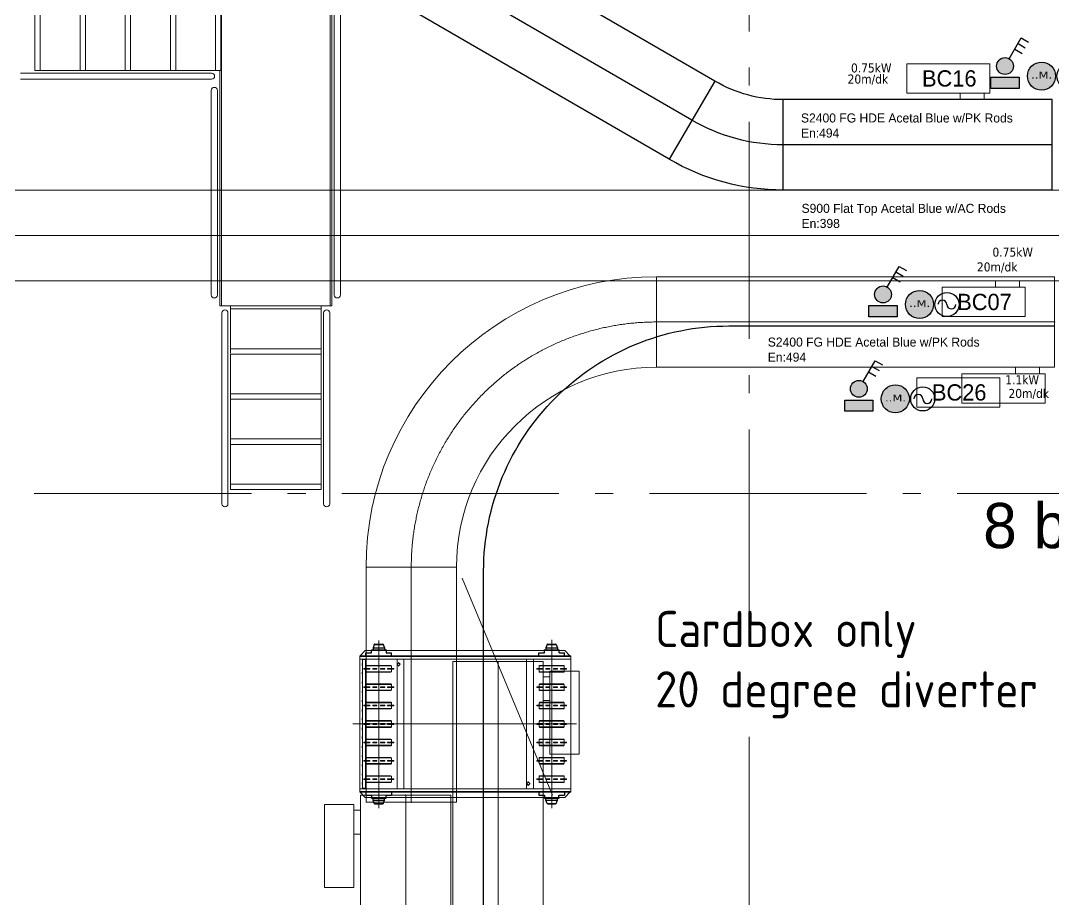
# Model space of a CAD drawing. Header units: millimetres. Extents: x -187347 to 135007, y -6415 to 292048.
# Drawn here: x -48966 to -43259, y 23811 to 28668 of the extents above; entities that cross this region are included whole.
import ezdxf
from ezdxf.enums import TextEntityAlignment as Align

# ---------------------------------------------------------------- set-up
doc = ezdxf.new("R2010")
doc.units = ezdxf.units.MM
doc.header["$LTSCALE"] = 100
doc.linetypes.add('CENTER', pattern=[50.8, 31.75, -6.35, 6.35, -6.35])
doc.linetypes.add('Z_LINE-CNTR', pattern=[17, 12, -2, 1, -2])
doc.layers.get('0').update_dxf_attribs({"lineweight": 18})
for name, color, linetype, lineweight in [('Equipment Drawing', 7, 'Continuous', 0), ('Layout Kromeka', 1, 'Continuous', 5), ('Layout Kromeka Details', 253, 'Continuous', 5), ('Layout Kromeka Field items', 1, 'Continuous', 25), ('Layout Kromeka Utilities', 1, 'Continuous', 25), ('LOGISTICS', 3, 'Continuous', 18), ('S-GRID', 7, 'Continuous', 5)]:
    doc.layers.add(name, color=color, linetype=linetype, lineweight=lineweight)
for name, color, linetype in [('INTRALOX', 6, 'Continuous'), ('LAYOUT customer', 5, 'Continuous'), ('TEXT', 3, 'Continuous'), ('Tracklength', 4, 'Continuous')]:
    doc.layers.add(name, color=color, linetype=linetype)
doc.styles.add('015_100', font='', dxfattribs={"height": 150})
doc.styles.add('025_100', font='', dxfattribs={"height": 250})
doc.styles.add('050_100', font='', dxfattribs={"height": 500})
doc.styles.add('ISO Proportional', font='isocp.shx', dxfattribs={"height": 200})
doc.styles.get("Standard").update_dxf_attribs({"font": 'tahoma.ttf'})
doc.styles.get('015_100').set_extended_font_data('Univers 45 Light')
doc.styles.get('025_100').set_extended_font_data('Univers 45 Light')
doc.styles.get('050_100').set_extended_font_data('Univers')

# ---------------------------------------------------------------- blocks, each defined once
blk = doc.blocks.new('_KROMEKA_POSNR')
at = {"layer": 'Layout Kromeka', "color": 0, "linetype": 'Continuous'}
blk.add_lwpolyline([(-3.91, -1.35), (3.738, -1.35), (3.738, 1.35), (-3.91, 1.35)], close=True, dxfattribs=at)
at = {"layer": 'Layout Kromeka', "color": 0, "linetype": 'Continuous', "style": '015_100'}
blk.add_attdef('POSNR', text='', height=1.5, dxfattribs=at).set_placement((0, 0), align=Align.MIDDLE)
blk = doc.blocks.new('*U71')
at = {"ltscale": 10}
for p, q in [((10434, 136.5), (10566, 136.5)), ((4200, -400), (4200, 100)), ((10800, 100), (4200, 100)), ((10800, -400), (10800, 100)), ((4200, -400), (10800, -400))]:
    blk.add_line(p, q, dxfattribs=at)
blk.add_lwpolyline([(10597.5, 136.5), (10597.5, 298.5), (10138.5, 298.5), (10138.5, 136.5), (10434, 136.5), (10434, 100), (10566, 100), (10566, 136.5), (10597.5, 136.5)], dxfattribs=at)
at = {"color": 4, "linetype": 'CENTER', "ltscale": 10}
blk.add_lwpolyline([(4200, -150), (10800, -150)], dxfattribs=at)
at = {"color": 5, "ltscale": 10}
for p in [(4200, -150), (10800, -150)]:
    blk.add_point(p, dxfattribs=at)
blk = doc.blocks.new('*U58')
at = {"ltscale": 20}
for p, q in [((3139.9, 356.7), (60, 356.7)), ((60, 356.7), (60.1, 356.7)), ((-1095, 298), (-40, 298)), ((0, -310), (0, 310)), ((0, 310), (3200, 310)), ((3200, 300), (0, 300)), ((3140, 323), (60, 323)), ((-40, 264.3), (-1095, 264.3)), ((-1016.3, 250), (0, 250)), ((-1016.3, -250), (-1016.3, 250)), ((-986.3, -250), (-986.3, 250)), ((-766.7, -250), (-766.7, 250)), ((-736.7, -250), (-736.7, 250)), ((-517.2, -250), (-517.2, 250)), ((-487.2, -250), (-487.2, 250)), ((-267.6, -250), (-267.6, 250)), ((-237.6, -250), (-237.6, 250)), ((-18, -250), (-18, 250)), ((-1095, -264.3), (-40, -264.3)), ((-1016.3, -250), (-517.2, -250)), ((-517.2, -250), (-267.6, -250)), ((-262.6, -250), (0, -250)), ((-40.6, -264.3), (-40.7, -264.3)), ((-40, -298), (-1095, -298)), ((3200, -300), (0, -300)), ((1300, -310), (0, -310)), ((60, -323), (1190, -323)), ((1189.9, -323), (1190, -323)), ((1300, -310), (1300, -300)), ((1800, -303), (1300, -303)), ((1300, -1331.3), (1300, -310)), ((1800, -333), (1300, -333)), ((60, -356.7), (1190, -356.7)), ((1252, -1410), (1252, -355)), ((1285.7, -355), (1285.7, -1410)), ((1800, -552.6), (1300, -552.6)), ((1800, -582.6), (1300, -582.6)), ((1800, -802.2), (1300, -802.2)), ((1800, -832.2), (1300, -832.2)), ((1800, -1051.7), (1300, -1051.7)), ((1800, -1081.7), (1300, -1081.7)), ((1800, -1301.3), (1300, -1301.3)), ((1800, -1331.3), (1300, -1331.3))]:
    blk.add_line(p, q, dxfattribs=at)
blk.add_lwpolyline([(-25.1, -250), (-25.1, -250), (-25.1, -250), (-25.1, -250), (-25.1, -250)], dxfattribs=at)
for centre, radius, start, end in [((60, 339.8), 16.9, 90, 270), ((-1095, 281.1), 16.9, 90, 270), ((-40, 281.1), 16.8, 270, 90), ((-1095, -281.1), 16.9, 90, 270), ((-40, -281.1), 16.8, 270, 90), ((60, -339.9), 16.9, 90, 270), ((1190, -339.9), 16.9, 270, 90), ((1268.9, -355), 16.8, 0, 180)]:
    blk.add_arc(centre, radius, start, end, dxfattribs=at)
blk = doc.blocks.new('SWITCH 3P')
at = {"layer": 'Layout Kromeka Utilities', "linetype": 'Continuous', "ltscale": 50}
h = blk.add_hatch(color=255, dxfattribs=at)
edge = h.paths.add_edge_path()
edge.add_arc((250, 400), 150, 0, 360)
blk.add_hatch(color=81, dxfattribs=at).paths.add_polyline_path([(0, 200), (500, 200), (500, 0), (0, 0)])
at = {"layer": 'Layout Kromeka Utilities', "color": 4, "linetype": 'Continuous'}
for p, q in [((325, 530), (539, 900)), ((481, 800), (611, 725)), ((539, 900), (669, 825)), ((423, 700), (553, 625))]:
    blk.add_line(p, q, dxfattribs=at)
at = {"layer": 'Layout Kromeka Utilities', "color": 4, "linetype": 'Continuous', "ltscale": 50}
blk.add_lwpolyline([(0, 200), (500, 200), (500, 0), (0, 0)], close=True, dxfattribs=at)
at = {"layer": 'Layout Kromeka Utilities', "color": 4, "linetype": 'Continuous'}
blk.add_circle((250, 400), 150, dxfattribs=at)
at = {"layer": 'Layout Kromeka Utilities', "color": 7, "linetype": 'Continuous', "ltscale": 50}
blk.add_attdef('..S.', text='', height=150, dxfattribs=at).set_placement((259, 26), align=Align.CENTER)
blk = doc.blocks.new('Electricity')
at = {"layer": 'TEXT', "linetype": 'Continuous'}
blk.add_circle((116818, 15298), 267, dxfattribs=at)
at = {"layer": 'TEXT', "ltscale": 25}
for centre, start, end in [((116719, 15298), 0, 180), ((116917, 15298), 180, 0)]:
    blk.add_arc(centre, 98.9, start, end, dxfattribs=at)
blk = doc.blocks.new('MOTOR_1')
at = {"layer": 'Layout Kromeka Field items'}
h = blk.add_hatch(color=140, dxfattribs=at)
h.paths.add_polyline_path([(-250, 0, 1), (250, 0, 1)])
h.paths.add_polyline_path([(-714, -187), (-280, -187), (-280, -7), (-714, -7)], flags=9)
at = {"layer": 'Layout Kromeka Field items', "color": 4, "linetype": 'Continuous'}
blk.add_circle((0, 0), 250, dxfattribs=at)
at = {"layer": 'Layout Kromeka Utilities', "color": 4, "linetype": 'Continuous', "xscale": 0.8043007341468412, "yscale": 0.8043007341468412, "zscale": 0.8043007341468412}
blk.add_blockref('Electricity', (-93469, -12305), dxfattribs=at)
at = {"layer": 'Layout Kromeka Field items', "color": 7, "width": 1.86701}
blk.add_attdef('..M.', text='', height=120, dxfattribs=at).set_placement((-183, -44), (190, -44), align=Align.FIT)
blk = doc.blocks.new('*U1712')
at = {"ltscale": 10}
for p, q in [((200, -10695), (-200, -10695)), ((-200, -10695), (-200, -11195)), ((200, -11195), (200, -10695)), ((-200, -11195), (200, -11195)), ((1305, -12300), (1805, -12300)), ((1305, -12300), (1305, -13500)), ((1805, -13500), (1805, -12300)), ((1268.5, -13284), (1268.5, -13416)), ((1305, -13500), (1805, -13500))]:
    blk.add_line(p, q, dxfattribs=at)
at = {"color": 4, "linetype": 'CENTER', "ltscale": 10}
blk.add_lwpolyline([(-200, -10945), (200, -10945, -0.414214), (1555, -12300), (1555, -13500)], format="xyb", dxfattribs=at)
at = {"ltscale": 10}
blk.add_lwpolyline([(1268.5, -13447.5), (1106.5, -13447.5), (1106.5, -12988.5), (1268.5, -12988.5), (1268.5, -13284), (1305, -13284), (1305, -13416), (1268.5, -13416), (1268.5, -13447.5)], dxfattribs=at)
for radius in [1605, 1105]:
    blk.add_arc((200, -12300), radius, 0, 90, dxfattribs=at)
at = {"color": 5, "ltscale": 10}
for p in [(-200, -10945), (1555, -13500)]:
    blk.add_point(p, dxfattribs=at)
blk = doc.blocks.new('*U1713')
at = {"ltscale": 10}
for p, q in [((200, -10895), (-1100, -10895)), ((-1100, -10895), (-1100, -11395)), ((200, -11395), (200, -10895)), ((-1100, -11395), (200, -11395)), ((1305, -12500), (1805, -12500)), ((1305, -12500), (1305, -14700)), ((1805, -14700), (1805, -12500)), ((1268.5, -14484), (1268.5, -14616)), ((1305, -14700), (1805, -14700))]:
    blk.add_line(p, q, dxfattribs=at)
at = {"color": 4, "linetype": 'CENTER', "ltscale": 10}
blk.add_lwpolyline([(-1100, -11145), (200, -11145, -0.414214), (1555, -12500), (1555, -14700)], format="xyb", dxfattribs=at)
at = {"ltscale": 10}
blk.add_lwpolyline([(1268.5, -14647.5), (1106.5, -14647.5), (1106.5, -14188.5), (1268.5, -14188.5), (1268.5, -14484), (1305, -14484), (1305, -14616), (1268.5, -14616), (1268.5, -14647.5)], dxfattribs=at)
for radius in [1605, 1105]:
    blk.add_arc((200, -12500), radius, 0, 90, dxfattribs=at)
at = {"color": 5, "ltscale": 10}
for p in [(-1100, -11145), (1555, -14700)]:
    blk.add_point(p, dxfattribs=at)
blk = doc.blocks.new('*U1714')
at = {"ltscale": 10}
for p, q in [((200, -10695), (-2800, -10695)), ((-2800, -10695), (-2800, -11195)), ((200, -11195), (200, -10695)), ((-2800, -11195), (200, -11195)), ((1305, -12300), (1805, -12300)), ((1305, -12300), (1305, -13900)), ((1805, -13900), (1805, -12300)), ((1268.5, -13684), (1268.5, -13816)), ((1305, -13900), (1805, -13900))]:
    blk.add_line(p, q, dxfattribs=at)
at = {"color": 4, "linetype": 'CENTER', "ltscale": 10}
blk.add_lwpolyline([(-2800, -10945), (200, -10945, -0.414214), (1555, -12300), (1555, -13900)], format="xyb", dxfattribs=at)
at = {"ltscale": 10}
blk.add_lwpolyline([(1268.5, -13847.5), (1106.5, -13847.5), (1106.5, -13388.5), (1268.5, -13388.5), (1268.5, -13684), (1305, -13684), (1305, -13816), (1268.5, -13816), (1268.5, -13847.5)], dxfattribs=at)
for radius in [1605, 1105]:
    blk.add_arc((200, -12300), radius, 0, 90, dxfattribs=at)
at = {"color": 5, "ltscale": 10}
for p in [(-2800, -10945), (1555, -13900)]:
    blk.add_point(p, dxfattribs=at)
blk = doc.blocks.new('S400_10T_Sprocket')
for p, q in [((-18.5, 67.3), (-16, 69.8)), ((-18.5, 67.3), (-18.5, -67.4)), ((-16, -69.9), (-16, 69.8)), ((-16, 69.8), (-2, 69.8)), ((-2, 82.3), (-2, 82.5)), ((-2, 82.5), (2, 82.5)), ((-2, 82.3), (-2, 68.8)), ((-2, 68.8), (2, 68.8)), ((-2, 62.4), (-2, 68.4)), ((-2, 68.4), (2, 68.4)), ((-2, 62.4), (-2, 48.6)), ((2, 62.4), (-2, 62.4)), ((2, 82.5), (2, 82.3)), ((2, 68.8), (2, 82.3)), ((2, 69.8), (16, 69.8)), ((2, 68.4), (2, 62.4)), ((2, 48.6), (2, 62.4)), ((16, 69.8), (16, -69.9)), ((18.5, 67.3), (16, 69.8)), ((18.5, -67.4), (18.5, 67.3)), ((-2, 48.6), (2, 48.6)), ((-2, 29.8), (-2, 32.7)), ((-2, 32.7), (2, 32.7)), ((-2, 29.8), (-2, 20.2)), ((2, 29.8), (-2, 29.8)), ((-2, 9.9), (-2, 20.2)), ((-2, 20.2), (2, 20.2)), ((-2, 9.9), (2, 9.9)), ((2, 32.7), (2, 29.8)), ((2, 20.2), (2, 29.8)), ((2, 20.2), (2, 9.9)), ((-2, -20.2), (-2, -9.9)), ((-2, -9.9), (2, -9.9)), ((-2, -20.2), (-2, -29.8)), ((2, -20.2), (-2, -20.2)), ((-2, -32.7), (-2, -29.8)), ((-2, -29.8), (2, -29.8)), ((-2, -32.7), (2, -32.7)), ((-2, -62.4), (-2, -48.6)), ((-2, -48.6), (2, -48.6)), ((2, -9.9), (2, -20.2)), ((2, -29.8), (2, -20.2)), ((2, -29.8), (2, -32.7)), ((2, -48.6), (2, -62.4)), ((-18.5, -67.4), (-16, -69.9)), ((-16, -69.9), (-2, -69.9)), ((-2, -62.4), (-2, -68.4)), ((2, -62.4), (-2, -62.4)), ((-2, -68.4), (2, -68.4)), ((-2, -82.3), (-2, -68.8)), ((-2, -68.8), (2, -68.8)), ((-2, -82.3), (-2, -82.5)), ((-2, -82.5), (2, -82.5)), ((2, -68.4), (2, -62.4)), ((2, -68.8), (2, -82.3)), ((2, -69.9), (16, -69.9)), ((2, -82.5), (2, -82.3)), ((18.5, -67.4), (16, -69.9))]:
    blk.add_line(p, q)
blk = doc.blocks.new('Bearing_10T')
for p, q in [((0, 70.9), (0, -70.9)), ((-83.3, 0), (25.9, 0))]:
    blk.add_line(p, q)
at = {"layer": 'LAYOUT customer'}
for p, q in [((-15.8, 41.3), (-15.8, 70.1)), ((0, 70.9), (-15.1, 70.9)), ((-64.2, -22), (-64.2, 22)), ((-62.1, 25), (-43.1, 31.8)), ((-62.1, -25), (-62.1, 25)), ((-43.1, -31.7), (-43.1, 31.8)), ((-43.1, 31.8), (-32, 31.8)), ((-32, -39.8), (-32, 39.8)), ((-31.2, 40.5), (-16.6, 40.5)), ((-62.1, -25), (-43.1, -31.7)), ((-43.1, -31.7), (-32, -31.7)), ((-16.6, -40.5), (-31.2, -40.5)), ((-15.8, -70.1), (-15.8, -41.3)), ((0, -70.9), (-15.1, -70.9))]:
    blk.add_line(p, q, dxfattribs=at)
for centre, radius, start, end in [((-15.1, 70.1), 0.762, 90, 180), ((-61.1, 22), 3.17, 109.5692, 180), ((-31.2, 39.8), 0.762, 90, 180), ((-16.6, 41.3), 0.762, 270, 0), ((-61.1, -22), 3.17, 180, 250.4308), ((-31.2, -39.8), 0.762, 180, 270), ((-16.6, -41.3), 0.762, 0, 90), ((-15.1, -70.1), 0.762, 180, 270)]:
    blk.add_arc(centre, radius, start, end, dxfattribs=at)
blk = doc.blocks.new('*U1724')
at = {"layer": 'Equipment Drawing'}
for p, q in [((-377.6, 1160), (-405.5, 1132.4)), ((-372.6, 1165.5), (-377.6, 1165.5)), ((-377.6, 1165.5), (-377.6, 0)), ((-357.6, 1165.5), (-372.6, 1165.5)), ((-372.6, 1165.5), (-372.6, 0)), ((-357.6, 1165.5), (-357.6, 0)), ((-357.6, 1165.5), (357.6, 1165.5)), ((0, -37.5), (0, 1197.1)), ((372.6, 1165.5), (357.6, 1165.5)), ((357.6, 0), (357.6, 1165.5)), ((377.6, 1165.5), (372.6, 1165.5)), ((372.6, 0), (372.6, 1165.5)), ((377.6, 0), (377.6, 1165.5)), ((405.5, 1132.4), (377.6, 1160)), ((-407, 1128.3), (-407, 34.7)), ((407, 1128.3), (407, 34.7)), ((-465.6, 1060.5), (464.9, 1060.5)), ((-357.6, 959.6), (357.6, 959.6)), ((353.2, 921.5), (-353.2, 921.5)), ((-330.2, 939.4), (-339.5, 930.1)), ((-339.3, 929.6), (-335.3, 929.6)), ((-335, 929.3), (-335, 924.9)), ((-334.7, 924.6), (-325.3, 924.6)), ((-320.5, 930.1), (-329.8, 939.4)), ((-325, 924.9), (-325, 929.3)), ((-324.7, 929.6), (-320.7, 929.6)), ((353.2, 244), (-353.2, 244)), ((357.6, 205.9), (-357.6, 205.9)), ((320.5, 214.5), (329.8, 223.8)), ((324.7, 214), (320.7, 214)), ((325, 209.3), (325, 213.7)), ((334.7, 209), (325.3, 209)), ((330.2, 223.8), (339.5, 214.5)), ((335, 213.7), (335, 209.3)), ((339.3, 214), (335.3, 214)), ((-465.6, 105), (462.1, 105)), ((-405.5, 30.6), (-377.6, 3)), ((-377.6, 0), (-372.6, 0)), ((-372.6, 0), (-357.6, 0)), ((-357.6, 0), (357.6, 0)), ((-355.6, 15.7), (-355.6, 31.6)), ((-355.6, 31.6), (355.6, 31.6)), ((355.6, 15.7), (-355.6, 15.7)), ((-337.8, 32.6), (-334.6, 34.5)), ((-337.8, 31.6), (-337.8, 32.6)), ((-337.8, 14.8), (-337.8, 15.7)), ((-337.8, 14.8), (-334.6, 12.8)), ((-334.6, 31.6), (-334.6, 34.5)), ((-325.8, 34.5), (-334.6, 34.5)), ((-334.6, 12.8), (-334.6, 15.7)), ((-325.8, 12.8), (-334.6, 12.8)), ((-325.8, 34.5), (-325.8, 31.6)), ((-322.6, 32.6), (-325.8, 34.5)), ((-325.8, 15.7), (-325.8, 12.8)), ((-322.6, 14.8), (-325.8, 12.8)), ((-322.6, 31.6), (-322.6, 32.6)), ((-322.6, 14.8), (-322.6, 15.7)), ((-287, 32.6), (-283.8, 34.5)), ((-287, 31.6), (-287, 32.6)), ((-287, 14.8), (-287, 15.7)), ((-287, 14.8), (-283.8, 12.8)), ((-275, 34.5), (-283.8, 34.5)), ((-283.8, 31.6), (-283.8, 34.5)), ((-283.8, 12.8), (-283.8, 15.7)), ((-275, 12.8), (-283.8, 12.8)), ((-271.8, 32.6), (-275, 34.5)), ((-275, 34.5), (-275, 31.6)), ((-275, 15.7), (-275, 12.8)), ((-271.8, 14.8), (-275, 12.8)), ((-271.8, 31.6), (-271.8, 32.6)), ((-271.8, 14.8), (-271.8, 15.7)), ((-236.2, 32.6), (-233, 34.5)), ((-236.2, 31.6), (-236.2, 32.6)), ((-236.2, 14.8), (-236.2, 15.7)), ((-236.2, 14.8), (-233, 12.8)), ((-224.2, 34.5), (-233, 34.5)), ((-233, 31.6), (-233, 34.5)), ((-233, 12.8), (-233, 15.7)), ((-224.2, 12.8), (-233, 12.8)), ((-221, 32.6), (-224.2, 34.5)), ((-224.2, 34.5), (-224.2, 31.6)), ((-224.2, 15.7), (-224.2, 12.8)), ((-221, 14.8), (-224.2, 12.8)), ((-221, 31.6), (-221, 32.6)), ((-221, 14.8), (-221, 15.7)), ((-185.4, 32.6), (-182.2, 34.5)), ((-185.4, 31.6), (-185.4, 32.6)), ((-185.4, 14.8), (-185.4, 15.7)), ((-185.4, 14.8), (-182.2, 12.8)), ((-173.4, 34.5), (-182.2, 34.5)), ((-182.2, 31.6), (-182.2, 34.5)), ((-182.2, 12.8), (-182.2, 15.7)), ((-173.4, 12.8), (-182.2, 12.8)), ((-170.2, 32.6), (-173.4, 34.5)), ((-173.4, 34.5), (-173.4, 31.6)), ((-173.4, 15.7), (-173.4, 12.8)), ((-170.2, 14.8), (-173.4, 12.8)), ((-170.2, 31.6), (-170.2, 32.6)), ((-170.2, 14.8), (-170.2, 15.7)), ((-134.6, 32.6), (-131.4, 34.5)), ((-134.6, 31.6), (-134.6, 32.6)), ((-134.6, 14.8), (-134.6, 15.7)), ((-134.6, 14.8), (-131.4, 12.8)), ((-122.6, 34.5), (-131.4, 34.5)), ((-131.4, 31.6), (-131.4, 34.5)), ((-131.4, 12.8), (-131.4, 15.7)), ((-122.6, 12.8), (-131.4, 12.8)), ((-119.4, 32.6), (-122.6, 34.5)), ((-122.6, 34.5), (-122.6, 31.6)), ((-122.6, 15.7), (-122.6, 12.8)), ((-119.4, 14.8), (-122.6, 12.8)), ((-119.4, 31.6), (-119.4, 32.6)), ((-119.4, 14.8), (-119.4, 15.7)), ((-83.8, 32.6), (-80.6, 34.5)), ((-83.8, 31.6), (-83.8, 32.6)), ((-83.8, 14.8), (-83.8, 15.7)), ((-83.8, 14.8), (-80.6, 12.8)), ((-71.8, 34.5), (-80.6, 34.5)), ((-80.6, 31.6), (-80.6, 34.5)), ((-80.6, 12.8), (-80.6, 15.7)), ((-71.8, 12.8), (-80.6, 12.8)), ((-68.6, 32.6), (-71.8, 34.5)), ((-71.8, 34.5), (-71.8, 31.6)), ((-71.8, 15.7), (-71.8, 12.8)), ((-68.6, 14.8), (-71.8, 12.8)), ((-68.6, 31.6), (-68.6, 32.6)), ((-68.6, 14.8), (-68.6, 15.7)), ((-33, 32.6), (-29.8, 34.5)), ((-33, 31.6), (-33, 32.6)), ((-33, 14.8), (-33, 15.7)), ((-33, 14.8), (-29.8, 12.8)), ((-21, 34.5), (-29.8, 34.5)), ((-29.8, 31.6), (-29.8, 34.5)), ((-29.8, 12.8), (-29.8, 15.7)), ((-21, 12.8), (-29.8, 12.8)), ((-17.8, 32.6), (-21, 34.5)), ((-21, 34.5), (-21, 31.6)), ((-21, 15.7), (-21, 12.8)), ((-17.8, 14.8), (-21, 12.8)), ((-17.8, 31.6), (-17.8, 32.6)), ((-17.8, 14.8), (-17.8, 15.7)), ((17.8, 32.6), (21, 34.5)), ((17.8, 31.6), (17.8, 32.6)), ((17.8, 14.8), (17.8, 15.7)), ((17.8, 14.8), (21, 12.8)), ((29.8, 34.5), (21, 34.5)), ((21, 31.6), (21, 34.5)), ((21, 12.8), (21, 15.7)), ((29.8, 12.8), (21, 12.8)), ((33, 32.6), (29.8, 34.5)), ((29.8, 34.5), (29.8, 31.6)), ((29.8, 15.7), (29.8, 12.8)), ((33, 14.8), (29.8, 12.8)), ((33, 31.6), (33, 32.6)), ((33, 14.8), (33, 15.7)), ((68.6, 32.6), (71.8, 34.5)), ((68.6, 31.6), (68.6, 32.6)), ((68.6, 14.8), (68.6, 15.7)), ((68.6, 14.8), (71.8, 12.8)), ((80.6, 34.5), (71.8, 34.5)), ((71.8, 31.6), (71.8, 34.5)), ((71.8, 12.8), (71.8, 15.7)), ((80.6, 12.8), (71.8, 12.8)), ((83.8, 32.6), (80.6, 34.5)), ((80.6, 34.5), (80.6, 31.6)), ((80.6, 15.7), (80.6, 12.8)), ((83.8, 14.8), (80.6, 12.8)), ((83.8, 31.6), (83.8, 32.6)), ((83.8, 14.8), (83.8, 15.7)), ((119.4, 32.6), (122.6, 34.5)), ((119.4, 31.6), (119.4, 32.6)), ((119.4, 14.8), (119.4, 15.7)), ((119.4, 14.8), (122.6, 12.8)), ((131.4, 34.5), (122.6, 34.5)), ((122.6, 31.6), (122.6, 34.5)), ((122.6, 12.8), (122.6, 15.7)), ((131.4, 12.8), (122.6, 12.8)), ((134.6, 32.6), (131.4, 34.5)), ((131.4, 34.5), (131.4, 31.6)), ((131.4, 15.7), (131.4, 12.8)), ((134.6, 14.8), (131.4, 12.8)), ((134.6, 31.6), (134.6, 32.6)), ((134.6, 14.8), (134.6, 15.7)), ((170.2, 32.6), (173.4, 34.5)), ((170.2, 31.6), (170.2, 32.6)), ((170.2, 14.8), (170.2, 15.7)), ((170.2, 14.8), (173.4, 12.8)), ((182.2, 34.5), (173.4, 34.5)), ((173.4, 31.6), (173.4, 34.5)), ((173.4, 12.8), (173.4, 15.7)), ((182.2, 12.8), (173.4, 12.8)), ((185.4, 32.6), (182.2, 34.5)), ((182.2, 34.5), (182.2, 31.6)), ((182.2, 15.7), (182.2, 12.8)), ((185.4, 14.8), (182.2, 12.8)), ((185.4, 31.6), (185.4, 32.6)), ((185.4, 14.8), (185.4, 15.7)), ((221, 32.6), (224.2, 34.5)), ((221, 31.6), (221, 32.6)), ((221, 14.8), (221, 15.7)), ((221, 14.8), (224.2, 12.8)), ((233, 34.5), (224.2, 34.5)), ((224.2, 31.6), (224.2, 34.5)), ((224.2, 12.8), (224.2, 15.7)), ((233, 12.8), (224.2, 12.8)), ((236.2, 32.6), (233, 34.5)), ((233, 34.5), (233, 31.6)), ((233, 15.7), (233, 12.8)), ((236.2, 14.8), (233, 12.8)), ((236.2, 31.6), (236.2, 32.6)), ((236.2, 14.8), (236.2, 15.7)), ((271.8, 32.6), (275, 34.5)), ((271.8, 31.6), (271.8, 32.6)), ((271.8, 14.8), (271.8, 15.7)), ((271.8, 14.8), (275, 12.8)), ((283.8, 34.5), (275, 34.5)), ((275, 31.6), (275, 34.5)), ((275, 12.8), (275, 15.7)), ((283.8, 12.8), (275, 12.8)), ((287, 32.6), (283.8, 34.5)), ((283.8, 34.5), (283.8, 31.6)), ((283.8, 15.7), (283.8, 12.8)), ((287, 14.8), (283.8, 12.8)), ((287, 31.6), (287, 32.6)), ((287, 14.8), (287, 15.7)), ((322.6, 32.6), (325.8, 34.5)), ((322.6, 31.6), (322.6, 32.6)), ((322.6, 14.8), (322.6, 15.7)), ((322.6, 14.8), (325.8, 12.8)), ((334.6, 34.5), (325.8, 34.5)), ((325.8, 31.6), (325.8, 34.5)), ((325.8, 12.8), (325.8, 15.7)), ((334.6, 12.8), (325.8, 12.8)), ((337.8, 32.6), (334.6, 34.5)), ((334.6, 34.5), (334.6, 31.6)), ((334.6, 15.7), (334.6, 12.8)), ((337.8, 14.8), (334.6, 12.8)), ((337.8, 31.6), (337.8, 32.6)), ((337.8, 14.8), (337.8, 15.7)), ((355.6, 31.6), (355.6, 15.7)), ((357.6, 0), (377.6, 0)), ((374.6, 0), (373.1, 0)), ((377.6, 3), (405.5, 30.6))]:
    blk.add_line(p, q, dxfattribs=at)
for centre, radius, start, end in [((-353.2, 927.9), 6.35, 226.3196, 270), ((-339.3, 929.9), 0.3, 135, 270), ((-335.3, 929.3), 0.3, 0, 90), ((-334.7, 924.9), 0.3, 180, 270), ((-330, 939.2), 0.3, 45, 135), ((-325.3, 924.9), 0.3, 270, 0), ((-324.7, 929.3), 0.3, 90, 180), ((-320.7, 929.9), 0.3, 270, 45), ((353.2, 927.9), 6.35, 270, 313.6804), ((-353.2, 237.7), 6.35, 90, 133.6804), ((353.2, 237.7), 6.35, 46.3196, 90), ((320.7, 214.3), 0.3, 135, 270), ((324.7, 213.7), 0.3, 0, 90), ((325.3, 209.3), 0.3, 180, 270), ((330, 223.6), 0.3, 45, 135), ((334.7, 209.3), 0.3, 270, 0), ((335.3, 213.7), 0.3, 90, 180), ((339.3, 214.3), 0.3, 270, 45)]:
    blk.add_arc(centre, radius, start, end, dxfattribs=at)
for centre, major_axis, start_param, end_param in [((-403.5, 1128.3), (0, 5), 0.610865, 1.570796), ((403.5, 1128.3), (0, -5), 1.570796, 2.530727), ((-403.5, 34.7), (0, 5), 1.570796, 2.530727), ((403.5, 34.7), (0, -5), 0.610865, 1.570796)]:
    blk.add_ellipse(centre, major_axis=major_axis, ratio=0.707107, start_param=start_param, end_param=end_param, dxfattribs=at)
for name, p in [('S400_10T_Sprocket', (-304.8, 1060.5)), ('S400_10T_Sprocket', (-203.2, 1060.5)), ('S400_10T_Sprocket', (-101.6, 1060.5)), ('S400_10T_Sprocket', (0, 1060.5)), ('S400_10T_Sprocket', (101.6, 1060.5)), ('S400_10T_Sprocket', (203.2, 1060.5)), ('S400_10T_Sprocket', (304.8, 1060.5)), ('Bearing_10T', (-377.6, 1060.5)), ('Bearing_10T', (-377.6, 105)), ('S400_10T_Sprocket', (-304.8, 105)), ('S400_10T_Sprocket', (-203.2, 105)), ('S400_10T_Sprocket', (-101.6, 105)), ('S400_10T_Sprocket', (0, 105)), ('S400_10T_Sprocket', (101.6, 105)), ('S400_10T_Sprocket', (203.2, 105)), ('S400_10T_Sprocket', (304.8, 105))]:
    blk.add_blockref(name, p, dxfattribs=at)
at = {"layer": 'Equipment Drawing', "xscale": -1}
for p in [(377.6, 1060.5), (377.6, 105)]:
    blk.add_blockref('Bearing_10T', p, dxfattribs=at)

msp = doc.modelspace()

# ---------------------------------------------------------------- linework, layer by layer
at = {"color": 4, "linetype": 'Continuous', "ltscale": 20}
msp.add_lwpolyline([(-49793.4, 29940.9), (-48670.6, 29940.9, -0.133067), (-48165.8, 29804.1), (-45256.6, 28118, 0.133067), (-44751.8, 27981.3), (-43266.1, 27981.3)], format="xyb", dxfattribs=at)
at = {"layer": 'Layout Kromeka', "linetype": 'Continuous', "ltscale": 20, "elevation": 14643.3}
msp.add_lwpolyline([(-43773.7, 28231.3), (-43773.7, 28267.8), (-44069.2, 28267.8), (-44069.2, 28429.8), (-43610.2, 28429.8), (-43610.2, 28267.8), (-43773.7, 28267.8), (-43641.7, 28267.8), (-43641.7, 28231.3), (-43773.7, 28231.3)], close=True, dxfattribs=at)
at = {"layer": 'Layout Kromeka', "color": 4, "linetype": 'Continuous', "ltscale": 20, "elevation": 7321.6}
msp.add_lwpolyline([(-44052.8, 22170.5), (-45052.8, 22170.5, -0.414214), (-46407.8, 23525.5), (-46407.8, 25149.4), (-46407.8, 25625.5, -0.414214), (-45052.8, 26980.5), (-44052.8, 26980.5)], format="xyb", dxfattribs=at)
at = {"layer": 'LOGISTICS', "linetype": 'Continuous'}
msp.add_line((-46027.2, 24387, -3.4), (-46527.2, 25587, -3.4), dxfattribs=at)
at = {"layer": 'S-GRID', "color": 152, "linetype": 'Z_LINE-CNTR'}
for p, q in [((-44939.9, 111408.8), (-44939.9, -6038.2)), ((-89691.4, 26055), (-18064, 26055))]:
    msp.add_line(p, q, dxfattribs=at)
at = {"layer": 'TEXT', "color": 1, "linetype": 'Continuous', "ltscale": 20}
for p, q in [((-44751.8, 27731.3, 14643.3), (-44751.8, 28231.3, 14643.3)), ((-43266.1, 27730.7), (-43266.1, 28231.3, 7321.6))]:
    msp.add_line(p, q, dxfattribs=at)
at = {"layer": 'TEXT', "color": 1, "linetype": 'Continuous', "ltscale": 20, "elevation": 14643.3}
for points in [[(-43266.1, 28231.3), (-44751.8, 28231.3, -0.133067), (-45130.4, 28333.8), (-48039.6, 30019.9, 0.133067), (-48670.6, 30190.9), (-49793.4, 30190.9)], [(-43266.1, 27981.3), (-44751.8, 27981.3, -0.133067), (-45256.6, 28118), (-48165.8, 29804.1, 0.133067), (-48670.6, 29940.9), (-49793.4, 29940.9)], [(-43266.1, 27731.3), (-44751.8, 27731.3, -0.133067), (-45382.8, 27902.2), (-48292, 29588.3, 0.133067), (-48670.6, 29690.9), (-49793.4, 29690.9)]]:
    msp.add_lwpolyline(points, format="xyb", dxfattribs=at)
msp.add_lwpolyline([(-45130.4, 28333.8), (-45382.8, 27902.2)], dxfattribs=at)
at = {"layer": 'Tracklength', "elevation": 7321.6}
msp.add_lwpolyline([(-42052.8, 22170.5), (-45052.8, 22170.5, -0.414214), (-46407.8, 23525.5), (-46407.8, 25625.5, -0.414214), (-45052.8, 26980.5), (-43252.8, 26980.5)], format="xyb", dxfattribs=at)

# ---------------------------------------------------------------- block references
at = {"layer": 'INTRALOX', "xscale": -1, "rotation": 270}
msp.add_blockref('*U1724', (-47092.4, 24780.1, 7321.6), dxfattribs=at)
at = {"layer": 'Layout Kromeka', "color": 1, "linetype": 'Continuous', "xscale": -1, "rotation": 270}
msp.add_blockref('*U58', (-47556.5, 27092.2, 21964.9), dxfattribs=at)
at = {"layer": 'Layout Kromeka', "linetype": 'Continuous', "ltscale": 20}
ref = msp.add_blockref('_KROMEKA_POSNR', (-43834.5, 28348.8, 14643.3), dxfattribs=dict(at, xscale=-60.01882789184901, yscale=60.01882789184901, zscale=60.01882789184901, rotation=180))
ref.add_attrib('POSNR', 'BC16', dxfattribs={"linetype": 'Continuous', "height": 90.03, "style": '015_100'}).set_placement((-43834.5, 28348.8, 14643.3), align=Align.MIDDLE)
ref.add_attrib('POSNR', 'BC16', dxfattribs={"linetype": 'Continuous', "height": 90.03, "style": '015_100'}).set_placement((-43834.5, 28348.8, 14643.3), align=Align.MIDDLE)
at = {"layer": 'Layout Kromeka', "xscale": -1, "rotation": 180}
for name, p in [('*U71', (-54013, 27330.7)), ('*U1712', (-48393.4, 10887, -3.4))]:
    msp.add_blockref(name, p, dxfattribs=at)
at = {"layer": 'Layout Kromeka'}
for name, p, rotation in [('*U1713', (-57952.8, 25447.4, 7321.6), 90.00000000000001), ('*U1714', (-44773.5, 11225.5, -3.4), 180)]:
    msp.add_blockref(name, p, dxfattribs=dict(at, rotation=rotation))
at = {"layer": 'Layout Kromeka', "linetype": 'Continuous', "ltscale": 20}
ref = msp.add_blockref('_KROMEKA_POSNR', (-43639.9, 27113.2), dxfattribs=dict(at, xscale=-60.01882789184901, yscale=60.01882789184901, zscale=60.01882789184901, rotation=180))
ref.add_attrib('POSNR', 'BC07', dxfattribs={"linetype": 'Continuous', "height": 90.03, "style": '015_100'}).set_placement((-43639.9, 27113.2), align=Align.MIDDLE)
ref = msp.add_blockref('_KROMEKA_POSNR', (-43779.7, 26613, 7321.6), dxfattribs=dict(at, xscale=-60.01882789184901, yscale=60.01882789184901, zscale=60.01882789184901, rotation=180))
ref.add_attrib('POSNR', 'BC26', dxfattribs={"linetype": 'Continuous', "height": 90.03, "style": '015_100'}).set_placement((-43779.7, 26613, 7321.6), align=Align.MIDDLE)
ref.add_attrib('POSNR', 'BC26', dxfattribs={"linetype": 'Continuous', "height": 90.03, "style": '015_100'}).set_placement((-43779.7, 26613, 7321.6), align=Align.MIDDLE)
at = {"layer": 'Layout Kromeka Field items', "color": 1, "xscale": 0.3104999999999999, "yscale": 0.3104999999999999, "zscale": 0.3104999999999999}
for p in [(-43604.1, 28292.8, -3.4), (-44278.4, 27030.5, -3.4), (-44412, 26508.7, -3.4)]:
    msp.add_blockref('SWITCH 3P', p, dxfattribs=at)
at = {"layer": 'Layout Kromeka Utilities', "color": 1, "linetype": 'Continuous', "ltscale": 50}
ref = msp.add_blockref('MOTOR_1', (-43324.9, 28361.5, -3.4), dxfattribs=dict(at, xscale=0.310829008834844, yscale=0.310829008834844, zscale=0.310829008834844))
ref.add_attrib('..M.', '..M.', dxfattribs={"color": 7, "height": 37.3, "width": 1.347672}).set_placement((-43381.8, 28347.9, -3.4), (-43265.7, 28347.9, -3.4), align=Align.FIT)
ref = msp.add_blockref('MOTOR_1', (-43999.1, 27099.2, -3.4), dxfattribs=dict(at, xscale=0.310829008834844, yscale=0.310829008834844, zscale=0.310829008834844))
ref.add_attrib('..M.', '..M.', dxfattribs={"color": 7, "height": 37.3, "width": 1.347672}).set_placement((-44056, 27085.6, -3.4), (-43940, 27085.6, -3.4), align=Align.FIT)
ref = msp.add_blockref('MOTOR_1', (-44132.8, 26577.4, -3.4), dxfattribs=dict(at, xscale=0.310829008834844, yscale=0.310829008834844, zscale=0.310829008834844))
ref.add_attrib('..M.', '..M.', dxfattribs={"color": 7, "height": 37.3, "width": 1.347672}).set_placement((-44189.7, 26563.7, -3.4), (-44073.6, 26563.7, -3.4), align=Align.FIT)

# ---------------------------------------------------------------- texts
at = {"layer": 'Layout Kromeka Details', "color": 1, "linetype": 'Continuous', "char_height": 50, "attachment_point": 1, "style": '050_100'}
for s, insert in [('{\\C256;S2400 FG HDE Acetal Blue w/PK Rods\\PEn:494}', (-44654.2, 28155.1, -3.4)), ('{\\C256;S900 Flat Top Acetal Blue w/AC Rods\\PEn:398}', (-44651.1, 27655.4, -3.4)), ('{\\C256;S2400 FG HDE Acetal Blue w/PK Rods\\PEn:494}', (-44837.5, 26916.3, -3.4))]:
    msp.add_mtext_dynamic_manual_height_columns(s, width=9600.185, gutter_width=2500, heights=[419], dxfattribs=dict(at, insert=insert))
at = {"layer": 'Layout Kromeka Utilities', "color": 4, "linetype": 'Continuous', "ltscale": 25, "char_height": 50, "attachment_point": 1}
for s, insert in [('{\\C9;\\c13289671;0.75kW}', (-44377.7, 28431.7, -3.4)), ('{\\C9;\\c13289671;20m/dk}', (-44396.4, 28370.3, -3.4)), ('{\\C9;\\c13289671;0.75kW}', (-43596, 27413.5, -3.4)), ('{\\C9;\\c13289671;20m/dk}', (-43681.7, 27331.7, -3.4)), ('{\\C9;\\c13289671;1.1kW}', (-43524.9, 26707.9, -3.4)), ('{\\C9;\\c13289671;20m/dk}', (-43507.4, 26632.3, -3.4))]:
    msp.add_mtext_dynamic_manual_height_columns(s, width=2668.153, gutter_width=1000, heights=[315], dxfattribs=dict(at, insert=insert))
at = {"layer": 'TEXT', "color": 3, "linetype": 'Continuous', "insert": (-43647.4, 26001.9, 21968.3), "char_height": 250, "attachment_point": 1, "style": '025_100'}
msp.add_mtext_dynamic_manual_height_columns('8 box/min', width=3576.49, gutter_width=1250, heights=[0], dxfattribs=at)
at = {"layer": 'Tracklength', "insert": (-45460.4, 25405.1), "char_height": 200, "attachment_point": 1, "style": 'ISO Proportional'}
msp.add_mtext_dynamic_manual_height_columns('Cardbox only\\P20 degree diverter S400 ARB 90', width=4760.651, gutter_width=1000, heights=[0], dxfattribs=at)

doc.saveas('drawing.dxf')
